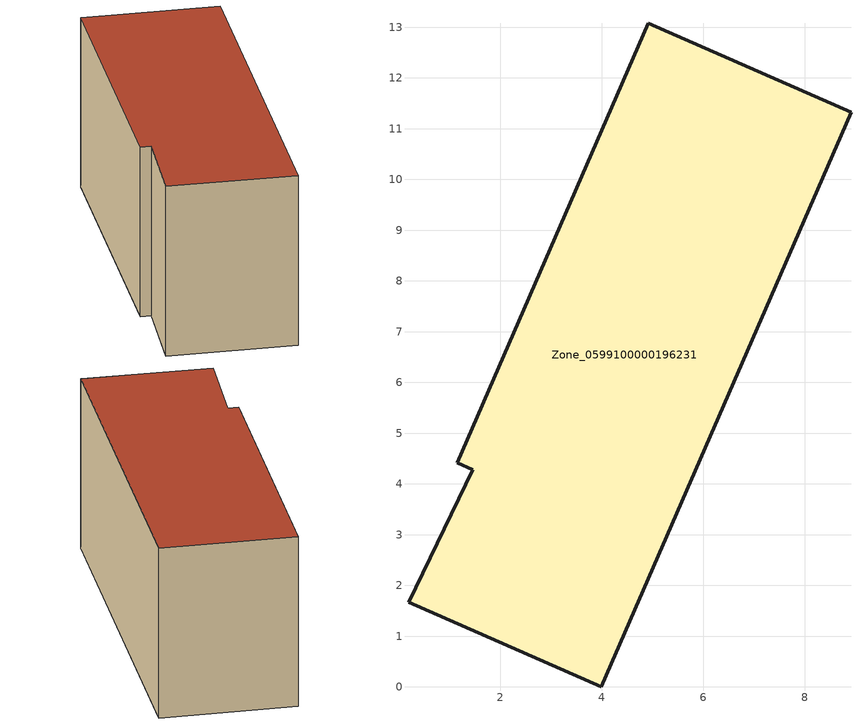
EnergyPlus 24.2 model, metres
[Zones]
Zone_0599100000196231
 floor ground (C_G): 0.2,1.67 1.47,4.28 1.16,4.42 4.92,13.08 8.91,11.32 3.99,0 z0
 wall outside (C_F): 8.91,11.32 4.92,13.08 1.16,4.42 1.47,4.28 0.2,1.67 3.99,0 8.91,11.32 z0:5.76
 roof outside (C_R): 1.47,4.28 0.2,1.67 3.99,0 8.91,11.32 4.92,13.08 1.16,4.42 z5.76
[BUILDING]
Pand.0599100000196231: North Axis=0; Terrain=City; Loads Convergence Tolerance Value=0.04; Temperature Convergence Tolerance Value=0.4; Solar Distribution=FullExterior; Maximum Number of Warmup Days=25; Minimum Number of Warmup Days=1
[Site:Location]
Rotterdam.The.Hague.AP_ZH_NLD Design_Conditions: Latitude=51.96; Longitude=4.45; Time Zone=1; Elevation=-4.5
[SITE:GROUNDTEMPERATURE:BUILDINGSURFACE]
18, 18, 18, 18, 18, 18, 18, 18, 18, 18, 18, 18
[MATERIAL] Thermal Absorptance=0.9; Solar Absorptance=0.7; Visible Absorptance=0.7
Name | Roughness | Thickness | Conductivity | Density | Specific Heat
G.TI.1946-1964 | MediumSmooth | 0.15 | 1 | 540 | 1210
F.TI.1946-1964 | Rough | 0.3 | 0.857143 | 1920 | 840
R.TI.1946-1964 | MediumRough | 0.2 | 0.277778 | 1500 | 1000
[CONSTRUCTION]
C_G: G.TI.1946-1964
C_F: F.TI.1946-1964
C_R: R.TI.1946-1964
[ZONE]
Zone_0599100000196231: Type=1; Multiplier=1; Ceiling Height=Autocalculate; Volume=Autocalculate; Floor Area=autocalculate; Part of Total Floor Area=Yes
[ZONEINFILTRATION:DESIGNFLOWRATE]
Infil_Zone_0599100000196231: Zone or ZoneList or Space or SpaceList=Zone_0599100000196231; Schedule=AlwaysOn; Design Flow Rate Calculation Method=Flow/Area; Flow Rate per Floor Area=0.003; Constant Term Coefficient=1; Temperature Term Coefficient=0; Velocity Term Coefficient=0; Velocity Squared Term Coefficient=0
[HVACTEMPLATE:ZONE:IDEALLOADSAIRSYSTEM]
Zone_0599100000196231: Maximum Heating Supply Air Temperature=50; Minimum Cooling Supply Air Temperature=13; Maximum Heating Supply Air Humidity Ratio=0.0156; Minimum Cooling Supply Air Humidity Ratio=0.0077; Heating Limit=NoLimit; Cooling Limit=NoLimit; Dehumidification Control Type=ConstantSensibleHeatRatio; Cooling Sensible Heat Ratio=0.7; Dehumidification Setpoint=60; Humidification Control Type=None; Humidification Setpoint=30; Outdoor Air Method=None; Outdoor Air Flow Rate per Person=0.00944; Outdoor Air Flow Rate per Zone Floor Area=0; Outdoor Air Flow Rate per Zone=0; Demand Controlled Ventilation Type=None; Outdoor Air Economizer Type=NoEconomizer; Heat Recovery Type=None; Sensible Heat Recovery Effectiveness=0.7; Latent Heat Recovery Effectiveness=0.65
[ZONECONTROL:THERMOSTAT]
ThermostatControl_Zone_0599100000196231: Zone or ZoneList=Zone_0599100000196231; Control Type Schedule=DualSetpointControlType; Control 1=Thermostat_Zone_0599100000196231; Temperature Difference Between Cutout And Setpoint=0
[THERMOSTATSETPOINT:DUALSETPOINT]
Thermostat_Zone_0599100000196231: Heating Setpoint Temperature Schedule=HeatingSetpoint_Zone_0599100000196231; Cooling Setpoint Temperature Schedule=CoolingSetpoint_Zone_0599100000196231
[SCHEDULE:COMPACT]
HeatingSetpoint_Zone_0599100000196231: Through: 12/31, For: AllDays, Until: 24:00, 21
CoolingSetpoint_Zone_0599100000196231: Through: 12/31, For: AllDays, Until: 24:00, 24
DualSetpointControlType: Through: 12/31, For: AllDays, Until: 24:00, 4
AlwaysOn: Through: 12/31, For: AllDays, Until: 24:00, 1
